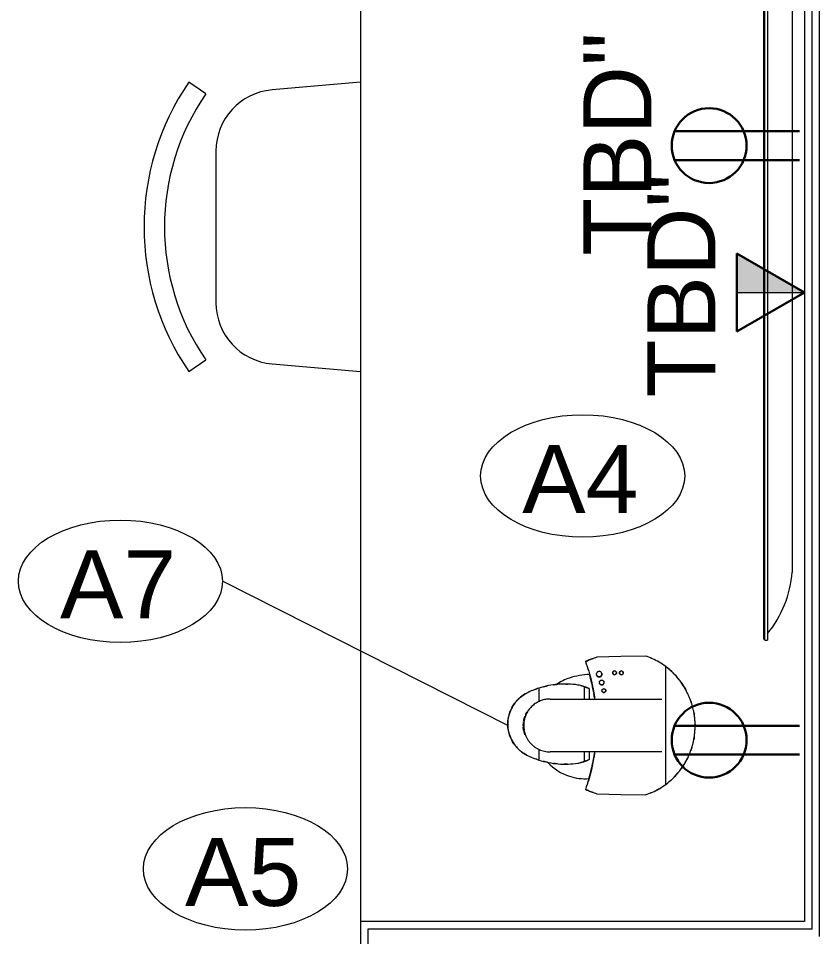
# Model space of a CAD drawing. Header units: inches. Extents: x -1159 to 2819, y -194 to 4438.
# Drawn here: x -408.8 to -355.8, y 444.7 to 505.5 of the extents above; entities that cross this region are included whole.
import ezdxf

# ---------------------------------------------------------------- set-up
doc = ezdxf.new("R2010")
doc.units = ezdxf.units.IN
doc.header["$MEASUREMENT"] = 0
for name, color, linetype, lineweight in [('A-ANNO-NOTE', 131, 'Continuous', 40), ('A-WALL', 113, 'Continuous', 18), ('I-FURN', 30, 'Continuous', 9), ('I-WALL', 2, 'Continuous', 18), ('Q-CASE', 31, 'Continuous', 9), ('Q-SPCQ', 91, 'Continuous', 9), ('Q-SPCQ-IDEN', 132, 'Continuous', 9)]:
    doc.layers.add(name, color=color, linetype=linetype, lineweight=lineweight)
doc.styles.add('Arial', font='arial.ttf', dxfattribs={"height": 4.5})
doc.styles.add('Swis721 Lt BT', font='swissl.ttf', dxfattribs={"height": 4.5})

# ---------------------------------------------------------------- blocks, each defined once
blk = doc.blocks.new('A-Flat_Screen_TV - OLED 65B6P 65_-4747238-3RD FLOOR - POWER _ SIGNAL B')
at = {"layer": 'Q-SPCQ'}
for p, q in [((-25.5, 1.813), (25.5, 1.813)), ((-30, 0.188), (30, 0.188)), ((-30, 0.188), (-30, 0)), ((30, 0), (-30, 0)), ((-29.937, 0), (-29.937, -0.062)), ((29.937, -0.062), (29.937, 0)), ((30, 0), (30, 0.188)), ((29.937, -0.062), (-29.937, -0.062))]:
    blk.add_line(p, q, dxfattribs=at)
for centre, start, end in [((-24.901, -5.576), 94.6372, 128.96562), ((24.901, -5.576), 51.03438, 85.3628)]:
    blk.add_arc(centre, 7.413, start, end, dxfattribs=at)
blk = doc.blocks.new('Keurig_Coffee_Maker_18764 - Keurig_Coffee_Maker_18764-V49-3RD FLOOR - POWER _ SIGNAL B')
at = {"layer": 'Q-SPCQ'}
for p, q in [((-0.611, 4.748), (-0.527, 4.773)), ((-0.527, 4.773), (-0.611, 4.748)), ((-0.611, 4.748), (-0.527, 4.773)), ((-0.527, 4.773), (-0.611, 4.748)), ((-0.611, 4.748), (-0.527, 4.773)), ((-0.527, 4.773), (-0.611, 4.748)), ((-0.611, 4.748), (-0.602, 4.718)), ((-0.611, 4.748), (-0.602, 4.718)), ((-0.611, 4.748), (-0.602, 4.718)), ((-0.602, 4.718), (-0.519, 4.743)), ((-0.519, 4.743), (-0.602, 4.718)), ((-0.602, 4.718), (-0.519, 4.743)), ((-0.519, 4.743), (-0.602, 4.718)), ((-0.602, 4.718), (-0.519, 4.743)), ((-0.519, 4.743), (-0.602, 4.718)), ((-0.519, 4.743), (-0.527, 4.773)), ((-0.519, 4.743), (-0.527, 4.773)), ((-0.519, 4.743), (-0.527, 4.773)), ((-0.514, 4.777), (-0.435, 4.8)), ((-0.514, 4.777), (-0.505, 4.747)), ((-0.426, 4.77), (-0.505, 4.747)), ((-0.435, 4.8), (-0.36, 4.821)), ((-0.426, 4.77), (-0.435, 4.8)), ((-0.352, 4.791), (-0.426, 4.77)), ((-0.36, 4.821), (-0.352, 4.791)), ((-0.305, 4.83), (-0.109, 4.854)), ((-0.305, 4.83), (-0.301, 4.799)), ((-0.105, 4.823), (-0.301, 4.799)), ((-0.109, 4.854), (-0.105, 4.823)), ((-0.041, 4.856), (-0.042, 4.825)), ((0.029, 4.821), (-0.042, 4.825)), ((-0.041, 4.856), (0.031, 4.852)), ((0.029, 4.821), (0.031, 4.852)), ((0.029, 4.821), (0.125, 4.816)), ((0.125, 4.816), (0.029, 4.821)), ((0.031, 4.852), (0.126, 4.847)), ((0.126, 4.847), (0.031, 4.852)), ((0.126, 4.847), (0.125, 4.816)), ((0.196, 4.812), (0.125, 4.816)), ((0.126, 4.847), (0.198, 4.844)), ((0.198, 4.844), (0.196, 4.812)), ((0.274, 4.804), (0.281, 4.834)), ((0.298, 4.798), (0.274, 4.804)), ((0.281, 4.834), (0.435, 4.799)), ((0.428, 4.769), (0.339, 4.789)), ((0.495, 4.754), (0.428, 4.769)), ((0.435, 4.799), (0.502, 4.784)), ((0.438, 4.799), (0.439, 4.798)), ((0.439, 4.798), (0.438, 4.799)), ((0.448, 4.796), (0.441, 4.766)), ((0.472, 4.791), (0.465, 4.76)), ((0.517, 4.748), (0.465, 4.76)), ((0.465, 4.76), (0.495, 4.754)), ((0.502, 4.784), (0.472, 4.791)), ((0.472, 4.791), (0.524, 4.779)), ((0.495, 4.754), (0.502, 4.784)), ((0.502, 4.784), (0.495, 4.754)), ((0.502, 4.784), (0.495, 4.754)), ((0.495, 4.754), (0.495, 4.754)), ((0.498, 4.753), (0.505, 4.783)), ((0.502, 4.784), (0.502, 4.784)), ((0.524, 4.779), (0.517, 4.748)), ((0.581, 4.758), (0.57, 4.729)), ((0.636, 4.704), (0.57, 4.729)), ((0.581, 4.758), (0.647, 4.734)), ((0.636, 4.704), (0.647, 4.734)), ((0.71, 4.708), (0.696, 4.68)), ((0.745, 4.656), (0.696, 4.68)), ((0.696, 4.68), (0.739, 4.659)), ((0.753, 4.687), (0.71, 4.708)), ((0.71, 4.708), (0.759, 4.683)), ((0.888, 4.584), (0.745, 4.656)), ((0.759, 4.683), (0.902, 4.612)), ((0.902, 4.612), (0.888, 4.584)), ((0.908, 4.609), (0.894, 4.581)), ((-1.561, 3.819), (-2.289, 3.819)), ((2.473, 3.819), (1.561, 3.819)), ((-1.75, -4.312), (-1.75, 3.077)), ((1.75, 3.077), (1.75, -4.312)), ((-2.379, 0.792), (-1.75, 0.792)), ((1.75, 0.792), (2.563, 0.792)), ((-2.238, 0.472), (-1.75, 0.472)), ((1.75, 0.472), (2.422, 0.472)), ((-3.9, -4.573), (3.9, -4.573)), ((2.549, -5.785), (2.526, -5.785)), ((0, -6.517), (-0.05, -6.517)), ((0, -6.517), (-0.05, -6.517))]:
    blk.add_line(p, q, dxfattribs=at)
at = {"layer": 'Q-SPCQ', "flags": 128}
for points in [[(-4.518, -0.022), (-4.564, -1.592), (-4.597, -3.214)], [(4.597, -3.214), (4.564, -1.592), (4.518, -0.022)]]:
    blk.add_lwpolyline(points, dxfattribs=at)
at = {"layer": 'Q-SPCQ'}
for centre, radius, start, end in [((-0.112, 0.744), 3.417, 133.21505, 162.02509), ((-0.112, 0.744), 3.417, 17.97491, 33.98161), ((-0.112, 0.744), 3.417, 162.02509, 183.96316), ((-1.507, 0.291), 4.884, 2.07337, 17.97491), ((0, 12.505), 12.505, 252.78032, 257.19271), ((0, 12.505), 12.505, 253.75955, 261.92502), ((0, 12.505), 12.505, 259.0261, 261.94873), ((0, 12.505), 12.505, 278.07893, 285.42794), ((3.397, -0.168), 0.187, 90, 270), ((3.397, -0.168), 0.187, 270, 90), ((2.304, -0.48), 0.125, 90, 270), ((2.304, -0.48), 0.125, 270, 90), ((2.842, -0.335), 0.156, 90, 270), ((2.842, -0.335), 0.156, 270, 90), ((3.483, -1.188), 0.125, 90, 270), ((3.483, -1.188), 0.125, 270, 90), ((3.483, -1.636), 0.125, 90, 270), ((3.483, -1.636), 0.125, 270, 90), ((-0.025, -1.684), 4.833, 219.39833, 221.04572), ((-0.025, -1.684), 4.833, 228.16386, 230.53432), ((-0.025, -1.684), 4.833, 239.65923, 240.07241)]:
    blk.add_arc(centre, radius, start, end, dxfattribs=at)
for points, knots in [([(2.144, 4.616), (2.067, 4.768), (1.885, 5.047), (1.524, 5.401), (1.093, 5.669), (0.607, 5.838), (0.092, 5.896), (-0.424, 5.838), (-0.909, 5.668), (-1.268, 5.445), (-1.52, 5.223), (-1.747, 4.976), (-1.883, 4.768), (-1.96, 4.616)], [0, 0, 0, 0, 0.1, 0.2, 0.3, 0.4, 0.5, 0.6, 0.7, 0.8, 0.85, 0.9, 1, 1, 1, 1]), ([(-0.839, 5.68), (-0.813, 5.692), (-0.714, 5.733), (-0.613, 5.768), (-0.537, 5.79)], [0.1340386, 0.1340386, 0.1340386, 0.1340386, 0.1666667, 0.256932, 0.256932, 0.256932, 0.256932]), ([(-0.384, 5.827), (-0.37, 5.83), (-0.07, 5.891), (0.251, 5.881), (0.555, 5.831), (0.569, 5.829)], [0.3167664, 0.3167664, 0.3167664, 0.3167664, 0.3333333, 0.6666667, 0.6830273, 0.6830273, 0.6830273, 0.6830273]), ([(0.72, 5.79), (0.796, 5.768), (0.899, 5.736), (0.996, 5.69), (1.021, 5.677)], [0.7426327, 0.7426327, 0.7426327, 0.7426327, 0.8333333, 0.8657703, 0.8657703, 0.8657703, 0.8657703]), ([(-1.901, 4.724), (-1.84, 4.831), (-1.702, 5.032), (-1.511, 5.232), (-1.395, 5.331), (-1.372, 5.351)], [0, 0, 0, 0, 0.3333333, 0.6666667, 0.7485665, 0.7485665, 0.7485665, 0.7485665]), ([(1.556, 5.351), (1.579, 5.332), (1.695, 5.232), (1.886, 5.032), (2.024, 4.831), (2.086, 4.724)], [0.2509667, 0.2509667, 0.2509667, 0.2509667, 0.3333333, 0.6666667, 1, 1, 1, 1]), ([(1.75, 3.077), (1.749, 3.181), (1.731, 3.384), (1.656, 3.668), (1.552, 3.896), (1.445, 4.068), (1.356, 4.187), (1.256, 4.298), (1.145, 4.403), (1.024, 4.499), (0.897, 4.582), (0.762, 4.654), (0.617, 4.716), (0.466, 4.766), (0.302, 4.804), (0.121, 4.825), (-0.081, 4.827), (-0.278, 4.808), (-0.466, 4.767), (-0.654, 4.702), (-0.832, 4.62), (-0.993, 4.522), (-1.146, 4.404), (-1.284, 4.27), (-1.403, 4.129), (-1.507, 3.972), (-1.624, 3.748), (-1.721, 3.458), (-1.749, 3.207), (-1.75, 3.077)], [0, 0, 0, 0, 0.055556, 0.111111, 0.166667, 0.194444, 0.222222, 0.25, 0.277778, 0.305556, 0.333333, 0.361111, 0.388889, 0.416667, 0.444444, 0.479167, 0.513889, 0.548611, 0.583333, 0.618056, 0.652778, 0.6875, 0.722222, 0.756944, 0.791667, 0.826389, 0.861111, 0.930556, 1, 1, 1, 1]), ([(2.393, 4.049), (2.402, 4.026), (2.417, 3.985), (2.431, 3.943), (2.437, 3.925)], [0.17849533, 0.17849533, 0.17849533, 0.17849533, 0.2, 0.21629659, 0.21629659, 0.21629659, 0.21629659]), ([(2.56, 3.525), (2.578, 3.454), (2.599, 3.365), (2.62, 3.275), (2.624, 3.256)], [0.3370694, 0.3370694, 0.3370694, 0.3370694, 0.4, 0.41654848, 0.41654848, 0.41654848, 0.41654848]), ([(-2.539, 2.588), (-2.538, 2.601), (-2.53, 2.69), (-2.521, 2.779), (-2.512, 2.856)], [0.38887206, 0.38887206, 0.38887206, 0.38887206, 0.4, 0.46606846, 0.46606846, 0.46606846, 0.46606846]), ([(-2.332, 0.672), (-2.336, 0.681), (-2.343, 0.699), (-2.359, 0.737), (-2.377, 0.788), (-2.392, 0.83), (-2.399, 0.852)], [0.8338778, 0.8338778, 0.8338778, 0.8338778, 0.8611111, 0.8888889, 0.9444444, 1, 1, 1, 1]), ([(-2.379, 0.792), (-2.371, 0.771), (-2.356, 0.731), (-2.337, 0.683), (-2.322, 0.647), (-2.311, 0.622), (-2.3, 0.598), (-2.289, 0.576), (-2.28, 0.555), (-2.271, 0.536), (-2.262, 0.52), (-2.255, 0.506), (-2.249, 0.494), (-2.243, 0.481), (-2.238, 0.473), (-2.238, 0.472), (-2.238, 0.472)], [0, 0, 0, 0, 0.0555556, 0.1111111, 0.1388889, 0.1666667, 0.1944444, 0.2222222, 0.25, 0.2777778, 0.3055556, 0.3333333, 0.3611111, 0.3888889, 0.4444444, 0.4737946, 0.4737946, 0.4737946, 0.4737946]), ([(2.422, 0.472), (2.422, 0.472), (2.423, 0.473), (2.427, 0.481), (2.434, 0.494), (2.441, 0.508), (2.451, 0.527), (2.462, 0.55), (2.47, 0.568), (2.475, 0.579), (2.483, 0.595), (2.495, 0.621), (2.512, 0.66), (2.534, 0.716), (2.551, 0.761), (2.563, 0.792)], [0.5262054, 0.5262054, 0.5262054, 0.5262054, 0.5555556, 0.6111111, 0.6388889, 0.6666667, 0.7083333, 0.75, 0.7708333, 0.78125, 0.7916667, 0.8333333, 0.875, 0.9166667, 1, 1, 1, 1]), ([(2.584, 0.852), (2.576, 0.83), (2.562, 0.788), (2.543, 0.737), (2.528, 0.699), (2.52, 0.681), (2.516, 0.672)], [0, 0, 0, 0, 0.0555556, 0.1111111, 0.1388889, 0.1661222, 0.1661222, 0.1661222, 0.1661222]), ([(-1.751, 0.123), (-1.824, 0.133), (-2.222, 0.193), (-2.615, 0.272), (-2.935, 0.349)], [0.7961311, 0.7961311, 0.7961311, 0.7961311, 0.8333333, 1, 1, 1, 1]), ([(2.935, 0.349), (2.615, 0.272), (2.222, 0.193), (1.824, 0.133), (1.751, 0.123)], [0, 0, 0, 0, 0.1666667, 0.2038782, 0.2038782, 0.2038782, 0.2038782]), ([(1.859, 0.139), (1.928, 0.149), (2.288, 0.207), (2.646, 0.28), (2.935, 0.349)], [0.8149744, 0.8149744, 0.8149744, 0.8149744, 0.85, 1, 1, 1, 1]), ([(3.331, 0.007), (3.339, 0.01), (3.36, 0.016), (3.383, 0.019), (3.397, 0.019)], [0.8888889, 0.8888889, 0.8888889, 0.8888889, 0.9305556, 1, 1, 1, 1]), ([(3.397, 0.019), (3.409, 0.019), (3.424, 0.018), (3.438, 0.015), (3.442, 0.014)], [0, 0, 0, 0, 0.05555556, 0.07172864, 0.07172864, 0.07172864, 0.07172864]), ([(2.304, -0.605), (2.296, -0.604), (2.28, -0.603), (2.259, -0.597), (2.242, -0.589), (2.23, -0.581), (2.219, -0.572), (2.206, -0.558), (2.19, -0.535), (2.177, -0.497), (2.179, -0.456), (2.191, -0.423), (2.203, -0.404), (2.215, -0.391), (2.229, -0.379), (2.257, -0.361), (2.284, -0.355), (2.304, -0.355)], [0, 0, 0, 0, 0.055556, 0.111111, 0.166667, 0.194444, 0.222222, 0.277778, 0.333333, 0.444444, 0.583333, 0.652778, 0.722222, 0.756944, 0.791667, 0.861111, 1, 1, 1, 1]), ([(2.304, -0.355), (2.312, -0.355), (2.323, -0.356), (2.337, -0.359), (2.351, -0.364), (2.365, -0.37), (2.377, -0.378), (2.389, -0.387), (2.401, -0.401), (2.417, -0.424), (2.43, -0.462), (2.429, -0.502), (2.416, -0.536), (2.404, -0.555), (2.392, -0.568), (2.378, -0.58), (2.35, -0.598), (2.323, -0.604), (2.304, -0.605)], [0, 0, 0, 0, 0.055556, 0.083333, 0.111111, 0.166667, 0.194444, 0.222222, 0.277778, 0.333333, 0.444444, 0.583333, 0.652778, 0.722222, 0.756944, 0.791667, 0.861111, 1, 1, 1, 1]), ([(2.739, -0.453), (2.732, -0.447), (2.72, -0.434), (2.699, -0.404), (2.683, -0.357), (2.686, -0.306), (2.701, -0.264), (2.716, -0.241), (2.732, -0.224), (2.744, -0.213), (2.758, -0.203), (2.773, -0.195), (2.782, -0.191), (2.786, -0.189)], [0.2222222, 0.2222222, 0.2222222, 0.2222222, 0.2777778, 0.3333333, 0.4444444, 0.5833333, 0.6527778, 0.7222222, 0.7569444, 0.7916667, 0.8263889, 0.8611111, 0.8888889, 0.8888889, 0.8888889, 0.8888889]), ([(2.842, -0.179), (2.852, -0.179), (2.866, -0.181), (2.884, -0.185), (2.902, -0.19), (2.918, -0.199), (2.934, -0.209), (2.941, -0.215), (2.945, -0.218)], [0, 0, 0, 0, 0.0555556, 0.0833333, 0.1111111, 0.1666667, 0.1944444, 0.2222222, 0.2222222, 0.2222222, 0.2222222]), ([(2.978, -0.259), (2.987, -0.275), (3, -0.313), (2.998, -0.364), (2.983, -0.406), (2.968, -0.429), (2.952, -0.446), (2.94, -0.457), (2.925, -0.468), (2.895, -0.485), (2.867, -0.491), (2.842, -0.492)], [0.3333333, 0.3333333, 0.3333333, 0.3333333, 0.4444444, 0.5833333, 0.6527778, 0.7222222, 0.7569444, 0.7916667, 0.8263889, 0.8611111, 1, 1, 1, 1]), ([(3.274, -0.309), (3.266, -0.302), (3.251, -0.286), (3.226, -0.25), (3.213, -0.212), (3.21, -0.183), (3.21, -0.175)], [0.2222222, 0.2222222, 0.2222222, 0.2222222, 0.2777778, 0.3333333, 0.4444444, 0.4882459, 0.4882459, 0.4882459, 0.4882459]), ([(3.213, -0.137), (3.214, -0.132), (3.217, -0.114), (3.225, -0.094), (3.232, -0.079), (3.234, -0.077)], [0.5555556, 0.5555556, 0.5555556, 0.5555556, 0.5833333, 0.6527778, 0.6666667, 0.6666667, 0.6666667, 0.6666667]), ([(3.397, -0.356), (3.386, -0.356), (3.368, -0.354), (3.347, -0.349), (3.336, -0.346), (3.331, -0.344)], [0, 0, 0, 0, 0.0555556, 0.0833333, 0.1111111, 0.1111111, 0.1111111, 0.1111111]), ([(3.498, -0.01), (3.501, -0.012), (3.509, -0.018), (3.525, -0.03), (3.544, -0.05), (3.566, -0.082), (3.576, -0.107), (3.58, -0.123)], [0.1737723, 0.1737723, 0.1737723, 0.1737723, 0.1944444, 0.2222222, 0.2777778, 0.3333333, 0.4204083, 0.4204083, 0.4204083, 0.4204083]), ([(3.575, -0.228), (3.573, -0.236), (3.564, -0.257), (3.548, -0.281), (3.532, -0.299), (3.524, -0.307), (3.521, -0.309)], [0.6069174, 0.6069174, 0.6069174, 0.6069174, 0.6527778, 0.7222222, 0.7569444, 0.7777778, 0.7777778, 0.7777778, 0.7777778]), ([(3.483, -1.313), (3.475, -1.313), (3.46, -1.311), (3.439, -1.306), (3.418, -1.296), (3.4, -1.283), (3.385, -1.267), (3.369, -1.243), (3.356, -1.206), (3.357, -1.165), (3.37, -1.131), (3.382, -1.112), (3.395, -1.099), (3.408, -1.087), (3.436, -1.069), (3.463, -1.063), (3.483, -1.063)], [0, 0, 0, 0, 0.055556, 0.111111, 0.166667, 0.222222, 0.277778, 0.333333, 0.444444, 0.583333, 0.652778, 0.722222, 0.756944, 0.791667, 0.861111, 1, 1, 1, 1]), ([(3.483, -1.063), (3.49, -1.063), (3.505, -1.064), (3.527, -1.07), (3.547, -1.08), (3.565, -1.093), (3.58, -1.108), (3.596, -1.132), (3.608, -1.166), (3.608, -1.195), (3.606, -1.209)], [0, 0, 0, 0, 0.0555556, 0.1111111, 0.1666667, 0.2222222, 0.2777778, 0.3333333, 0.4444444, 0.5555556, 0.5555556, 0.5555556, 0.5555556]), ([(3.359, -1.657), (3.356, -1.639), (3.357, -1.612), (3.37, -1.578), (3.385, -1.556), (3.404, -1.537), (3.436, -1.517), (3.463, -1.511), (3.483, -1.511)], [0.4444444, 0.4444444, 0.4444444, 0.4444444, 0.5833333, 0.6527778, 0.7222222, 0.7916667, 0.8611111, 1, 1, 1, 1]), ([(3.592, -1.249), (3.588, -1.255), (3.579, -1.269), (3.561, -1.287), (3.529, -1.307), (3.502, -1.313), (3.483, -1.313)], [0.6666667, 0.6666667, 0.6666667, 0.6666667, 0.7222222, 0.7916667, 0.8611111, 1, 1, 1, 1]), ([(3.483, -1.511), (3.49, -1.511), (3.505, -1.512), (3.526, -1.518), (3.546, -1.528), (3.564, -1.54), (3.58, -1.556), (3.596, -1.58), (3.608, -1.614), (3.608, -1.643), (3.606, -1.657)], [0, 0, 0, 0, 0.0555556, 0.1111111, 0.1666667, 0.2222222, 0.2777778, 0.3333333, 0.4444444, 0.5555556, 0.5555556, 0.5555556, 0.5555556]), ([(3.591, -1.697), (3.588, -1.703), (3.579, -1.717), (3.561, -1.735), (3.529, -1.754), (3.502, -1.76), (3.483, -1.761)], [0.6666667, 0.6666667, 0.6666667, 0.6666667, 0.7222222, 0.7916667, 0.8611111, 1, 1, 1, 1]), ([(-4.285, -3.961), (-4.262, -4.005), (-4.235, -4.057), (-4.205, -4.107), (-4.2, -4.116)], [0.3713401, 0.3713401, 0.3713401, 0.3713401, 0.5, 0.5248828, 0.5248828, 0.5248828, 0.5248828]), ([(-4.2, -4.116), (-4.205, -4.108), (-4.234, -4.057), (-4.261, -4.004), (-4.282, -3.96)], [0.4751172, 0.4751172, 0.4751172, 0.4751172, 0.5, 0.6286599, 0.6286599, 0.6286599, 0.6286599]), ([(-3.9, -4.573), (-3.769, -4.748), (-3.49, -5.074), (-3.023, -5.492), (-2.601, -5.782), (-2.29, -5.956), (-2.107, -6.047), (-1.943, -6.122), (-1.752, -6.2), (-1.568, -6.266), (-1.436, -6.308), (-1.36, -6.329), (-1.244, -6.361), (-1.067, -6.406), (-0.884, -6.442), (-0.76, -6.461), (-0.677, -6.473), (-0.53, -6.49), (-0.315, -6.508), (-0.139, -6.515), (-0.05, -6.517)], [0, 0, 0, 0, 0.142857, 0.285714, 0.428571, 0.5, 0.535714, 0.571429, 0.625, 0.678571, 0.705357, 0.71875, 0.732143, 0.785714, 0.839286, 0.852679, 0.866071, 0.892857, 0.946429, 1, 1, 1, 1]), ([(3.855, -4.632), (3.838, -4.655), (3.746, -4.772), (3.647, -4.883), (3.564, -4.969)], [0.3739159, 0.3739159, 0.3739159, 0.3739159, 0.4, 0.5097654, 0.5097654, 0.5097654, 0.5097654]), ([(-3.291, -5.247), (-3.332, -5.21), (-3.383, -5.162), (-3.432, -5.112), (-3.442, -5.101)], [0.79638486, 0.79638486, 0.79638486, 0.79638486, 0.83333333, 0.8435005, 0.8435005, 0.8435005, 0.8435005]), ([(-3.441, -5.103), (-3.43, -5.114), (-3.38, -5.164), (-3.329, -5.212), (-3.288, -5.248)], [0.23427003, 0.23427003, 0.23427003, 0.23427003, 0.25, 0.30481789, 0.30481789, 0.30481789, 0.30481789]), ([(3.037, -5.454), (3.148, -5.367), (3.267, -5.266), (3.38, -5.158), (3.391, -5.147)], [0.2716855, 0.2716855, 0.2716855, 0.2716855, 0.4, 0.414526, 0.414526, 0.414526, 0.414526]), ([(3.391, -5.148), (3.301, -5.234), (3.183, -5.336), (3.062, -5.435), (3.038, -5.455)], [0.585474, 0.585474, 0.585474, 0.585474, 0.7, 0.7283145, 0.7283145, 0.7283145, 0.7283145]), ([(-2.715, -5.699), (-2.758, -5.671), (-2.825, -5.624), (-2.892, -5.576), (-2.918, -5.557)], [0.63255371, 0.63255371, 0.63255371, 0.63255371, 0.66666667, 0.68782663, 0.68782663, 0.68782663, 0.68782663]), ([(-2.913, -5.56), (-2.887, -5.579), (-2.82, -5.627), (-2.753, -5.675), (-2.712, -5.704)], [0.46748557, 0.46748557, 0.46748557, 0.46748557, 0.5, 0.54988363, 0.54988363, 0.54988363, 0.54988363]), ([(-2.32, -5.938), (-2.278, -5.961), (-2.205, -6), (-2.129, -6.034), (-2.097, -6.048)], [0.7023309, 0.7023309, 0.7023309, 0.7023309, 0.75, 0.78527969, 0.78527969, 0.78527969, 0.78527969]), ([(0, -6.517), (0.087, -6.516), (0.259, -6.51), (0.469, -6.493), (0.634, -6.473), (0.757, -6.454), (0.877, -6.433), (1.016, -6.405), (1.171, -6.369), (1.313, -6.329), (1.424, -6.295), (1.534, -6.26), (1.67, -6.212), (1.828, -6.149), (2.036, -6.059), (2.187, -5.983), (2.286, -5.929)], [0, 0, 0, 0, 0.1, 0.2, 0.25, 0.3, 0.35, 0.4, 0.475, 0.55, 0.5875, 0.625, 0.7, 0.775, 0.85, 1, 1, 1, 1]), ([(2.848, -5.593), (2.804, -5.624), (2.622, -5.746), (2.433, -5.855), (2.286, -5.929)], [0.8, 0.8, 0.8, 0.8, 0.85, 1, 1, 1, 1]), ([(-1.455, -6.301), (-1.475, -6.295), (-1.55, -6.271), (-1.623, -6.245), (-1.676, -6.225)], [0.3190358, 0.3190358, 0.3190358, 0.3190358, 0.33333333, 0.37139588, 0.37139588, 0.37139588, 0.37139588]), ([(-0.767, -6.46), (-0.776, -6.459), (-0.838, -6.449), (-0.899, -6.438), (-0.953, -6.428)], [0.1610836, 0.1610836, 0.1610836, 0.1610836, 0.16666667, 0.2032532, 0.2032532, 0.2032532, 0.2032532]), ([(0.858, -6.436), (0.836, -6.44), (0.786, -6.449), (0.737, -6.456), (0.709, -6.46)], [0.6380075, 0.6380075, 0.6380075, 0.6380075, 0.66666667, 0.70124078, 0.70124078, 0.70124078, 0.70124078]), ([(0.71, -6.461), (0.737, -6.457), (0.786, -6.449), (0.836, -6.44), (0.858, -6.437)], [0.29875922, 0.29875922, 0.29875922, 0.29875922, 0.33333333, 0.3619925, 0.3619925, 0.3619925, 0.3619925]), ([(1.523, -6.263), (1.535, -6.259), (1.569, -6.247), (1.603, -6.235), (1.624, -6.226)], [0.65060949, 0.65060949, 0.65060949, 0.65060949, 0.66666667, 0.69577662, 0.69577662, 0.69577662, 0.69577662]), ([(1.625, -6.227), (1.603, -6.235), (1.569, -6.247), (1.535, -6.259), (1.523, -6.263)], [0.30422338, 0.30422338, 0.30422338, 0.30422338, 0.33333333, 0.34939051, 0.34939051, 0.34939051, 0.34939051])]:
    blk.add_open_spline(points, degree=3, knots=knots, dxfattribs=at)
for points in [[(-1.269, 5.431), (-1.23, 5.46), (-1.189, 5.487), (-1.148, 5.514)], [(-1.148, 5.514), (-1.1, 5.544), (-1.052, 5.573), (-1.002, 5.6)], [(1.186, 5.6), (1.236, 5.573), (1.284, 5.545), (1.332, 5.514)], [(1.332, 5.514), (1.374, 5.487), (1.414, 5.46), (1.453, 5.431)], [(-1.96, 4.616), (-2.024, 4.489), (-2.144, 4.228), (-2.244, 3.957), (-2.289, 3.819)], [(-1.96, 4.616), (-1.95, 4.635), (-1.931, 4.671), (-1.911, 4.707), (-1.901, 4.724)], [(2.086, 4.724), (2.096, 4.707), (2.116, 4.671), (2.135, 4.635), (2.144, 4.616)], [(2.473, 3.819), (2.428, 3.957), (2.328, 4.228), (2.209, 4.489), (2.144, 4.616)], [(-2.289, 3.819), (-2.355, 3.615), (-2.464, 3.199), (-2.555, 2.549), (-2.569, 1.89), (-2.527, 1.457), (-2.494, 1.244)], [(-2.253, 3.925), (-2.239, 3.966), (-2.223, 4.007), (-2.207, 4.047)], [(2.678, 1.244), (2.712, 1.457), (2.753, 1.89), (2.74, 2.549), (2.648, 3.199), (2.54, 3.615), (2.473, 3.819)], [(-2.439, 3.256), (-2.42, 3.346), (-2.4, 3.436), (-2.377, 3.525)], [(2.693, 2.854), (2.706, 2.766), (2.717, 2.677), (2.726, 2.588)], [(-2.558, 1.934), (-2.56, 2.004), (-2.56, 2.075), (-2.559, 2.145)], [(2.745, 2.146), (2.745, 2.075), (2.742, 2.005), (2.737, 1.934)], [(-2.494, 1.244), (-2.482, 1.166), (-2.45, 1.013), (-2.405, 0.865), (-2.379, 0.792)], [(2.563, 0.792), (2.589, 0.865), (2.635, 1.013), (2.666, 1.166), (2.678, 1.244)], [(-4.23, 0.737), (-4.286, 0.614), (-4.389, 0.365), (-4.478, 0.108), (-4.518, -0.022)], [(-4.23, 0.737), (-4.268, 0.653), (-4.341, 0.483), (-4.406, 0.31), (-4.437, 0.223)], [(-4.437, 0.223), (-4.406, 0.31), (-4.341, 0.483), (-4.268, 0.653), (-4.23, 0.737)], [(-2.935, 0.349), (-3.155, 0.402), (-3.591, 0.52), (-4.018, 0.661), (-4.23, 0.737)], [(-2.399, 0.852), (-2.42, 0.916), (-2.439, 0.98), (-2.455, 1.046)], [(2.639, 1.046), (2.623, 0.98), (2.605, 0.916), (2.584, 0.852)], [(4.23, 0.737), (4.018, 0.661), (3.591, 0.52), (3.155, 0.402), (2.935, 0.349)], [(4.437, 0.223), (4.406, 0.31), (4.341, 0.483), (4.268, 0.653), (4.23, 0.737)], [(4.518, -0.022), (4.478, 0.108), (4.389, 0.365), (4.286, 0.614), (4.23, 0.737)], [(4.23, 0.737), (4.268, 0.653), (4.341, 0.483), (4.406, 0.31), (4.437, 0.223)], [(-2.935, 0.349), (-2.59, 0.266), (-2.244, 0.198), (-1.895, 0.144)], [(-1.814, 0.132), (-1.899, 0.145), (-1.984, 0.157), (-2.069, 0.172)], [(2.935, 0.349), (2.592, 0.267), (2.247, 0.199), (1.9, 0.145)], [(3.464, -0.344), (3.443, -0.351), (3.421, -0.355), (3.397, -0.356)], [(3.582, -0.137), (3.586, -0.157), (3.586, -0.178), (3.582, -0.199)], [(3.483, -1.761), (3.475, -1.761), (3.46, -1.759), (3.439, -1.753), (3.419, -1.744), (3.407, -1.735), (3.401, -1.73)], [(-4.597, -3.214), (-4.545, -3.375), (-4.426, -3.692), (-4.192, -4.149), (-4.003, -4.434), (-3.9, -4.573)], [(-4.466, -3.574), (-4.458, -3.592), (-4.451, -3.61), (-4.443, -3.627)], [(-4.443, -3.627), (-4.451, -3.61), (-4.458, -3.592), (-4.466, -3.574)], [(3.9, -4.573), (4.003, -4.434), (4.192, -4.149), (4.426, -3.692), (4.545, -3.375), (4.597, -3.214)], [(4.445, -3.623), (4.452, -3.607), (4.459, -3.59), (4.466, -3.574)], [(4.466, -3.574), (4.459, -3.59), (4.452, -3.607), (4.445, -3.623)], [(2.286, -5.929), (2.494, -5.823), (2.891, -5.584), (3.434, -5.133), (3.752, -4.77), (3.9, -4.573)], [(3.566, -4.971), (3.668, -4.863), (3.763, -4.749), (3.853, -4.631)], [(-2.105, -6.047), (-2.18, -6.011), (-2.254, -5.972), (-2.327, -5.932)], [(2.286, -5.929), (2.482, -5.83), (2.669, -5.718), (2.848, -5.593)], [(-1.66, -6.232), (-1.607, -6.251), (-1.554, -6.27), (-1.5, -6.287)], [(-1.5, -6.287), (-1.482, -6.293), (-1.463, -6.298), (-1.445, -6.304)], [(-0.941, -6.43), (-0.888, -6.44), (-0.836, -6.45), (-0.784, -6.457)], [(0, -6.517), (0.026, -6.517), (0.052, -6.517), (0.077, -6.516)], [(0.077, -6.516), (0.052, -6.517), (0.026, -6.517), (0, -6.517)]]:
    blk.add_open_spline(points, degree=3, dxfattribs=at)
blk = doc.blocks.new('Desk67 - Desk-7661399-3RD FLOOR - POWER _ SIGNAL B')
at = {"layer": 'Q-CASE'}
for p, q in [((2319.443, 493.204), (2228.207, 493.204)), ((2326.183, 493.204), (2322.769, 493.204)), ((2326.183, 484.566), (2326.183, 493.204))]:
    blk.add_line(p, q, dxfattribs=at)
blk = doc.blocks.new('F-Chairs - Side 01-V53-3RD FLOOR - POWER _ SIGNAL B')
at = {"layer": 'I-FURN'}
for p, q in [((-9.567, -3.524), (-8.802, -4.642)), ((8.802, -4.642), (9.567, -3.524)), ((5.019, -5.319), (-5.019, -5.319)), ((-9.066, -9.03), (-9.574, -14.875)), ((9.574, -14.875), (9.066, -9.03))]:
    blk.add_line(p, q, dxfattribs=at)
for centre, radius, start, end in [((0, -17.506), 16.942, 55.61966, 124.38034), ((0, -17.506), 15.588, 55.61966, 124.38034), ((-5.019, -9.381), 4.062, 90, 175.03026), ((5.019, -9.381), 4.063, 4.96974, 90)]:
    blk.add_arc(centre, radius, start, end, dxfattribs=at)
blk = doc.blocks.new('Appliance_Specialty Equipment Tag - Standard-3515593-3RD FLOOR - POWER _ SIGNAL B')
at = {"layer": 'Q-SPCQ-IDEN'}
blk.add_ellipse((-0.0499, 0.0037), major_axis=(-0.1406, 0), ratio=0.600473, dxfattribs=at)

msp = doc.modelspace()

# ---------------------------------------------------------------- hatches: boundary and pattern name
at = {"layer": 'A-ANNO-NOTE', "lineweight": 9}
msp.add_hatch(color=256, dxfattribs=at).paths.add_polyline_path([(-356.821, 487.333), (-361.287, 489.911), (-361.287, 487.333)], flags=0)

# ---------------------------------------------------------------- linework, layer by layer
at = {"layer": 'A-ANNO-NOTE', "lineweight": 30}
for p, q in [((-357.147, 498.02), (-365.411, 498.02)), ((-357.147, 496.104), (-365.411, 496.104)), ((-356.821, 487.333), (-361.287, 489.911)), ((-361.287, 484.754), (-361.287, 489.911)), ((-356.821, 487.333), (-361.287, 484.754)), ((-357.147, 458.67), (-365.411, 458.67)), ((-357.147, 456.753), (-365.411, 456.753))]:
    msp.add_line(p, q, dxfattribs=at)
at = {"layer": 'A-ANNO-NOTE', "lineweight": 9}
for p, q in [((-356.821, 487.333), (-361.287, 489.911)), ((-361.287, 489.911), (-361.287, 487.333)), ((-361.287, 487.333), (-356.821, 487.333))]:
    msp.add_line(p, q, dxfattribs=at)
at = {"layer": 'A-ANNO-NOTE', "lineweight": 30}
for centre in [(-363.129, 497.062), (-363.129, 457.712)]:
    msp.add_circle(centre, 2.475, dxfattribs=at)
at = {"layer": 'A-WALL'}
for p, q in [((-356.321, 445.208), (-356.321, 543.684)), ((-355.821, 444.708), (-355.821, 543.684)), ((-356.321, 445.208), (-385.696, 445.208)), ((-385.696, 445.208), (-385.696, 429.708))]:
    msp.add_line(p, q, dxfattribs=at)
at = {"layer": 'I-WALL'}
for p, q in [((-356.821, 543.684), (-356.821, 445.708)), ((-356.821, 445.708), (-386.196, 445.708)), ((-386.196, 445.708), (-386.196, 429.708))]:
    msp.add_line(p, q, dxfattribs=at)
at = {"layer": 'Q-SPCQ-IDEN'}
msp.add_line((-376.448, 458.684), (-395.316, 468.231), dxfattribs=at)

# ---------------------------------------------------------------- block references
at = {"layer": 'I-FURN', "rotation": 89.9999999999999}
msp.add_blockref('F-Chairs - Side 01-V53-3RD FLOOR - POWER _ SIGNAL B', (-401.071, 491.684), dxfattribs=at)
at = {"layer": 'Q-CASE', "rotation": 90.00000000000006}
msp.add_blockref('Desk67 - Desk-7661399-3RD FLOOR - POWER _ SIGNAL B', (107.008, -1782.499), dxfattribs=at)
at = {"layer": 'Q-SPCQ'}
for name, p, rotation in [('A-Flat_Screen_TV - OLED 65B6P 65_-4747238-3RD FLOOR - POWER _ SIGNAL B', (-359.446, 494.333), 269.9999999999996), ('Keurig_Coffee_Maker_18764 - Keurig_Coffee_Maker_18764-V49-3RD FLOOR - POWER _ SIGNAL B', (-370.571, 458.684), 89.99999999999984)]:
    msp.add_blockref(name, p, dxfattribs=dict(at, rotation=rotation))
at = {"layer": 'Q-SPCQ-IDEN', "xscale": 47.99999999999997, "yscale": 47.99999999999997, "zscale": 47.99999999999997}
for p in [(-369.099, 475.021), (-399.675, 468.051), (-391.406, 449.014)]:
    msp.add_blockref('Appliance_Specialty Equipment Tag - Standard-3515593-3RD FLOOR - POWER _ SIGNAL B', p, dxfattribs=at)

# ---------------------------------------------------------------- texts
at = {"layer": 'A-ANNO-NOTE', "lineweight": 9, "char_height": 4.5, "width": 16.665, "attachment_point": 1, "rotation": 90, "style": 'Swis721 Lt BT'}
for insert in [(-371.449, 489.759), (-367.218, 480.397)]:
    msp.add_mtext('TBD"', dxfattribs=dict(at, insert=insert))
at = {"layer": 'Q-SPCQ-IDEN', "char_height": 4.5, "width": 9.393, "attachment_point": 1, "style": 'Arial'}
for s, insert in [('A4', (-375.489, 477.25)), ('A7', (-406.064, 470.279)), ('A5', (-397.795, 451.242))]:
    msp.add_mtext(s, dxfattribs=dict(at, insert=insert))

doc.saveas('drawing.dxf')
